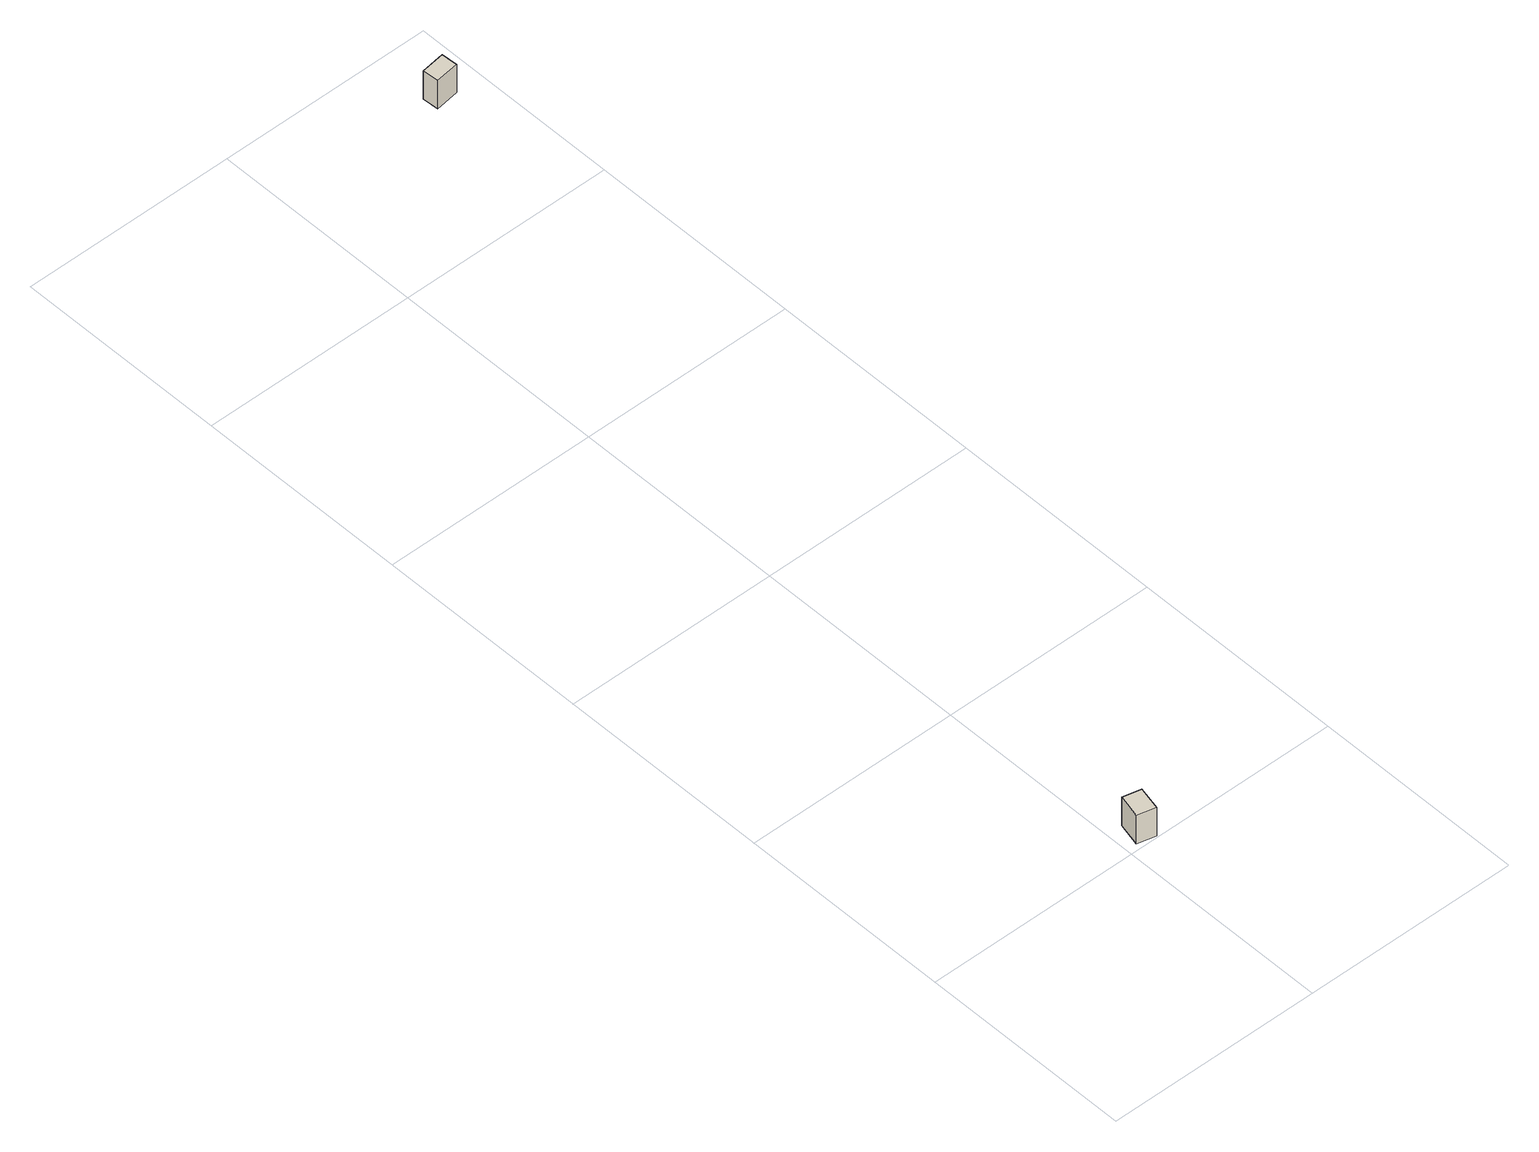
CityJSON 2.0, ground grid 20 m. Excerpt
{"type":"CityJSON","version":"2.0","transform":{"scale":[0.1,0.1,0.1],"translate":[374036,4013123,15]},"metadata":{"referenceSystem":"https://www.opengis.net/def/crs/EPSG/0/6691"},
"CityObjects":{
"building1":{"type":"Building","attributes":{"枝番":1,"利根川水系渡良瀬川洪水浸水想定区域（計画規模）.規模":"L1","利根川水系渡良瀬川洪水浸水想定区域（計画規模）.浸水ランク":"2","利根川水系渡良瀬川洪水浸水想定区域（計画規模）.浸水深":0.65,"利根川水系渡良瀬川洪水浸水想定区域（想定最大規模）.規模":"L2","利根川水系渡良瀬川洪水浸水想定区域（想定最大規模）.浸水ランク":"2","利根川水系渡良瀬川洪水浸水想定区域（想定最大規模）.浸水深":1.92,"利根川水系渡良瀬川洪水浸水想定区域（想定最大規模）.継続時間":136.3,"利根川水系利根川洪水浸水想定区域（計画規模）.規模":"L1","利根川水系利根川洪水浸水想定区域（計画規模）.浸水ランク":"2","利根川水系利根川洪水浸水想定区域（計画規模）.浸水深":2.9,"利根川水系利根川洪水浸水想定区域（想定最大規模）.規模":"L2","利根川水系利根川洪水浸水想定区域（想定最大規模）.浸水ランク":"4","利根川水系利根川洪水浸水想定区域（想定最大規模）.浸水深":5.13,"BuildingDetails.prefecture":"10","BuildingDetails.city":"10207"},"geometry":[{"type":"Solid","lod":"1","boundaries":[[[[0,1,2,3]],[[2,4,5,3]],[[1,6,4,2]],[[0,7,6,1]],[[3,5,7,0]],[[4,6,7,5]]]]}]},
"building2":{"type":"Building","attributes":{"枝番":1,"利根川水系渡良瀬川洪水浸水想定区域（計画規模）.規模":"L1","利根川水系渡良瀬川洪水浸水想定区域（計画規模）.浸水ランク":"2","利根川水系渡良瀬川洪水浸水想定区域（計画規模）.浸水深":0.85,"利根川水系渡良瀬川洪水浸水想定区域（計画規模）.継続時間":8.8,"利根川水系渡良瀬川洪水浸水想定区域（想定最大規模）.規模":"L2","利根川水系渡良瀬川洪水浸水想定区域（想定最大規模）.浸水ランク":"2","利根川水系渡良瀬川洪水浸水想定区域（想定最大規模）.浸水深":2.02,"利根川水系渡良瀬川洪水浸水想定区域（想定最大規模）.継続時間":200,"利根川水系矢場川洪水浸水想定区域（想定最大規模）.規模":"L2","利根川水系矢場川洪水浸水想定区域（想定最大規模）.浸水ランク":"1","利根川水系矢場川洪水浸水想定区域（想定最大規模）.浸水深":0.04,"利根川水系多々良川洪水浸水想定区域（想定最大規模）.規模":"L2","利根川水系多々良川洪水浸水想定区域（想定最大規模）.浸水ランク":"1","利根川水系多々良川洪水浸水想定区域（想定最大規模）.浸水深":0.01,"利根川水系利根川洪水浸水想定区域（計画規模）.規模":"L1","利根川水系利根川洪水浸水想定区域（計画規模）.浸水ランク":"3","利根川水系利根川洪水浸水想定区域（計画規模）.浸水深":3,"利根川水系利根川洪水浸水想定区域（想定最大規模）.規模":"L2","利根川水系利根川洪水浸水想定区域（想定最大規模）.浸水ランク":"4","利根川水系利根川洪水浸水想定区域（想定最大規模）.浸水深":5.23,"BuildingDetails.prefecture":"10","BuildingDetails.city":"10207"},"geometry":[{"type":"Solid","lod":"1","boundaries":[[[[8,9,10,11]],[[10,12,13,11]],[[9,14,12,10]],[[8,15,14,9]],[[11,13,15,8]],[[12,14,15,13]]]]}]}
},
"vertices":[
[9,4,11],[14,26,11],[31,22,11],[26,0,11],[31,22,41],[26,0,41],[14,26,41],[9,4,41],
[151,947,9],[173,950,9],[174,935,9],[152,932,9],[174,935,39],[152,932,39],[173,950,39],[151,947,39]
]}
